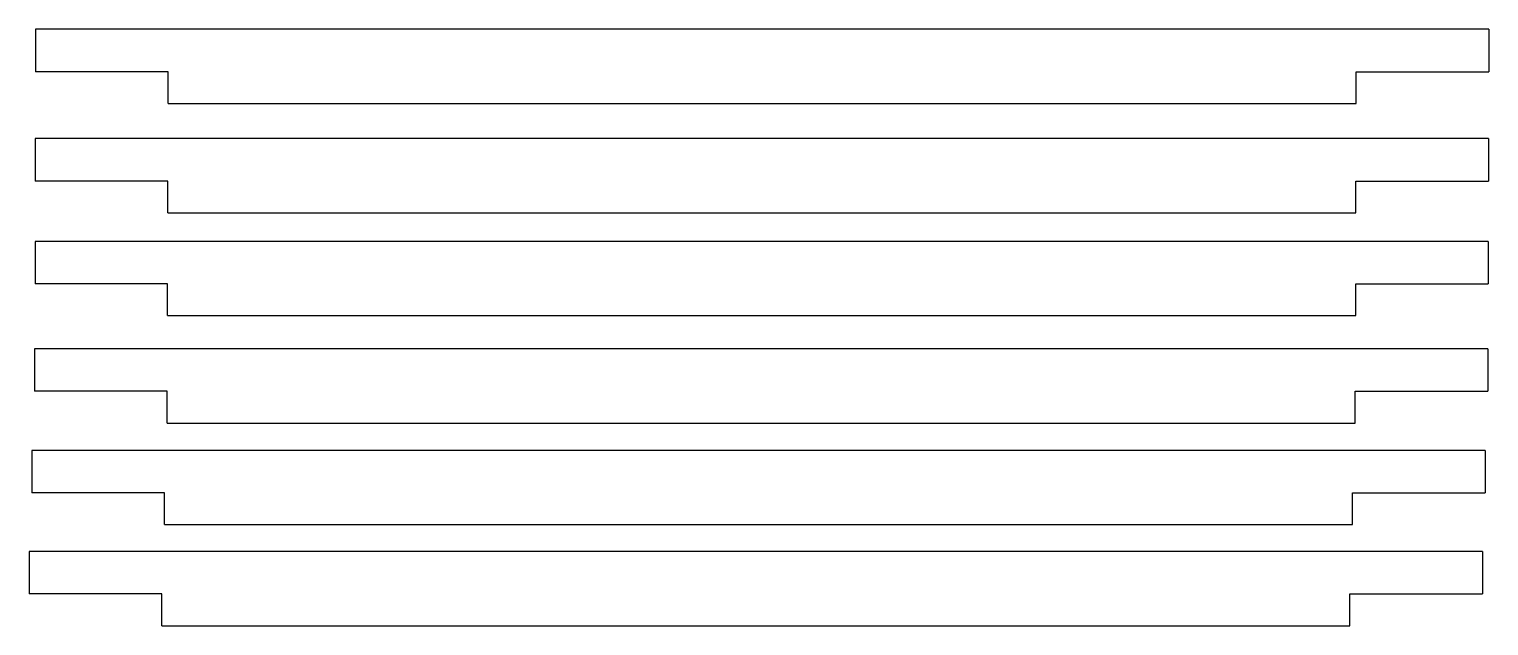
# Model space of a CAD drawing. Extents: x -69 to 69, y -28 to 28.
import ezdxf

# ---------------------------------------------------------------- set-up
doc = ezdxf.new("R2010")
doc.units = 0
doc.layers.get('0').update_dxf_attribs({"linetype": 'CONTINUOUS'})

msp = doc.modelspace()

# ---------------------------------------------------------------- linework, layer by layer
for p, q in [((-68.2, 28.11), (-68.2, 24.11)), ((68.8, 28.11), (-68.2, 28.11)), ((68.8, 28.11), (68.8, 24.11)), ((-55.7, 24.11), (-68.2, 24.11)), ((-55.7, 21.11), (-55.7, 24.11)), ((56.3, 24.11), (68.8, 24.11)), ((56.3, 21.11), (56.3, 24.11)), ((-55.7, 21.11), (56.3, 21.11)), ((-68.24, 17.8), (-68.24, 13.8)), ((68.76, 17.8), (-68.24, 17.8)), ((68.76, 17.8), (68.76, 13.8)), ((-55.74, 13.8), (-68.24, 13.8)), ((-55.74, 10.8), (-55.74, 13.8)), ((56.26, 13.8), (68.76, 13.8)), ((56.26, 10.8), (56.26, 13.8)), ((-55.74, 10.8), (56.26, 10.8)), ((-68.25, 8.12), (-68.25, 4.12)), ((68.75, 8.12), (-68.25, 8.12)), ((68.75, 8.12), (68.75, 4.12)), ((-55.75, 4.12), (-68.25, 4.12)), ((-55.75, 1.12), (-55.75, 4.12)), ((56.25, 4.12), (68.75, 4.12)), ((56.25, 1.12), (56.25, 4.12)), ((-55.75, 1.12), (56.25, 1.12)), ((-68.29, -2.01), (-68.29, -6.01)), ((68.71, -2.01), (-68.29, -2.01)), ((68.71, -2.01), (68.71, -6.01)), ((-55.79, -6.01), (-68.29, -6.01)), ((-55.79, -9.01), (-55.79, -6.01)), ((56.21, -6.01), (68.71, -6.01)), ((56.21, -9.01), (56.21, -6.01)), ((-55.79, -9.01), (56.21, -9.01)), ((-68.54, -11.58), (-68.54, -15.58)), ((68.46, -11.58), (-68.54, -11.58)), ((68.46, -11.58), (68.46, -15.58)), ((-56.04, -15.58), (-68.54, -15.58)), ((-56.04, -18.58), (-56.04, -15.58)), ((55.96, -15.58), (68.46, -15.58)), ((55.96, -18.58), (55.96, -15.58)), ((-56.04, -18.58), (55.96, -18.58)), ((-68.8, -21.11), (-68.8, -25.11)), ((68.2, -21.11), (-68.8, -21.11)), ((68.2, -21.11), (68.2, -25.11)), ((-56.3, -25.11), (-68.8, -25.11)), ((-56.3, -28.11), (-56.3, -25.11)), ((55.7, -25.11), (68.2, -25.11)), ((55.7, -28.11), (55.7, -25.11)), ((-56.3, -28.11), (55.7, -28.11))]:
    msp.add_line(p, q)

doc.saveas('drawing.dxf')
